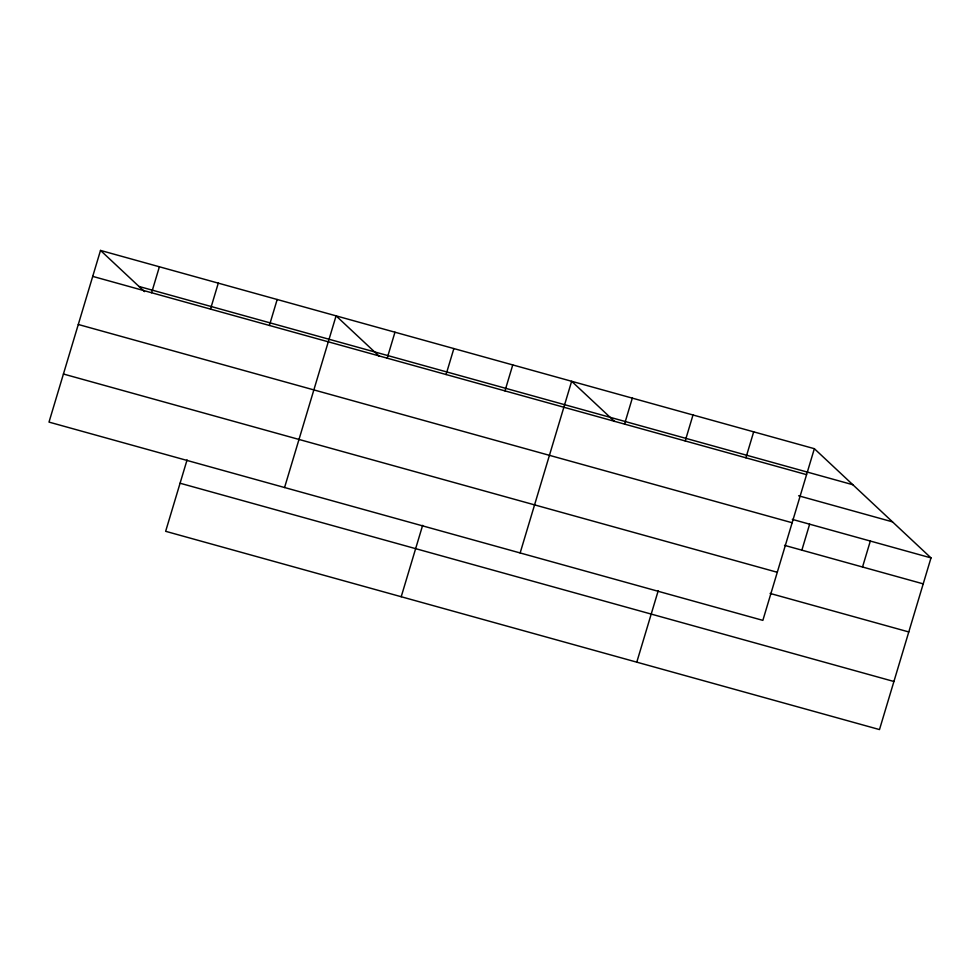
<?xml version="1.0" encoding="UTF-8"?>
<svg xmlns="http://www.w3.org/2000/svg" width="980" height="980" viewBox="0 0 980 980"><rect width="100%" height="100%" fill="white"/><g stroke="black" fill="none" stroke-linecap="round" stroke-linejoin="round"><path stroke-width="1.47" d="M100.511 250.427L49 422.098L762.857 620.365L814.356 448.693L100.511 250.427L144.501 291.624M151.606 292.75L159.397 266.781M210.504 309.104L218.295 283.134M187.07 459.914L165.645 531.307L879.489 729.573L931 557.902L814.356 448.693M269.39 325.458L277.181 299.5M284.568 487.526L336.079 315.854L378.978 356.022M387.186 358.178L394.965 332.208M446.072 374.532L453.863 348.574M401.212 596.734L422.637 525.341M504.97 390.885L512.76 364.928M520.147 552.953L571.646 381.281L614.546 421.449M624.542 424.095L632.321 398.137M685.216 440.951L693.007 414.981M636.78 662.162L658.205 590.769M745.89 457.807L753.681 431.837M801.861 550.16L809.639 524.19M862.535 567.004L870.326 541.046M139.001 286.466L852.845 484.733M92.72 276.385L806.564 474.651M798.602 495.782L892.511 521.862M792.306 519.376L931 557.902M78.29 324.478L792.146 522.744M784.514 545.346L923.209 583.86M63.431 374.017L777.275 572.283M770.096 593.427L908.779 631.941M180.075 483.226L893.919 681.492"/></g></svg>
